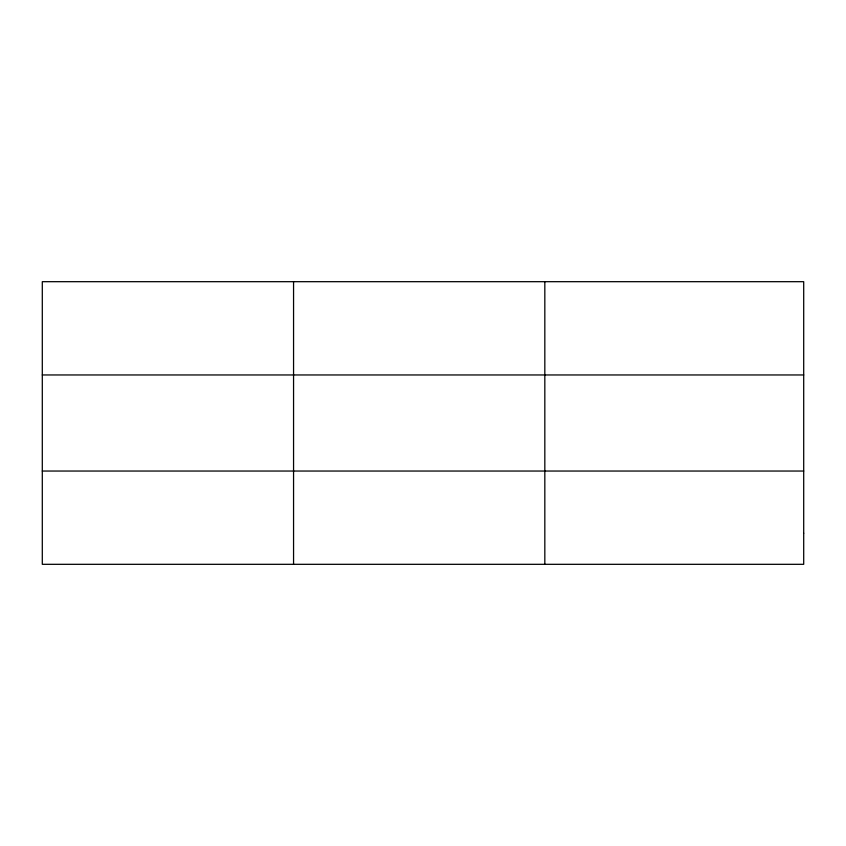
<?xml version="1.0" encoding="UTF-8"?>
<svg xmlns="http://www.w3.org/2000/svg" width="846" height="846" viewBox="0 0 846 846"><rect width="100%" height="100%" fill="white"/><g stroke="black" fill="none" stroke-linecap="round" stroke-linejoin="round"><path stroke-width="1.27" d="M293.562 281.686L293.562 564.314M544.824 281.686L544.824 564.314M42.3 374.958L803.7 374.958M42.3 471.042L803.7 471.042M803.7 533.223L803.7 564.314L42.3 564.314L42.3 281.686L803.7 281.686L803.7 533.223"/></g></svg>
